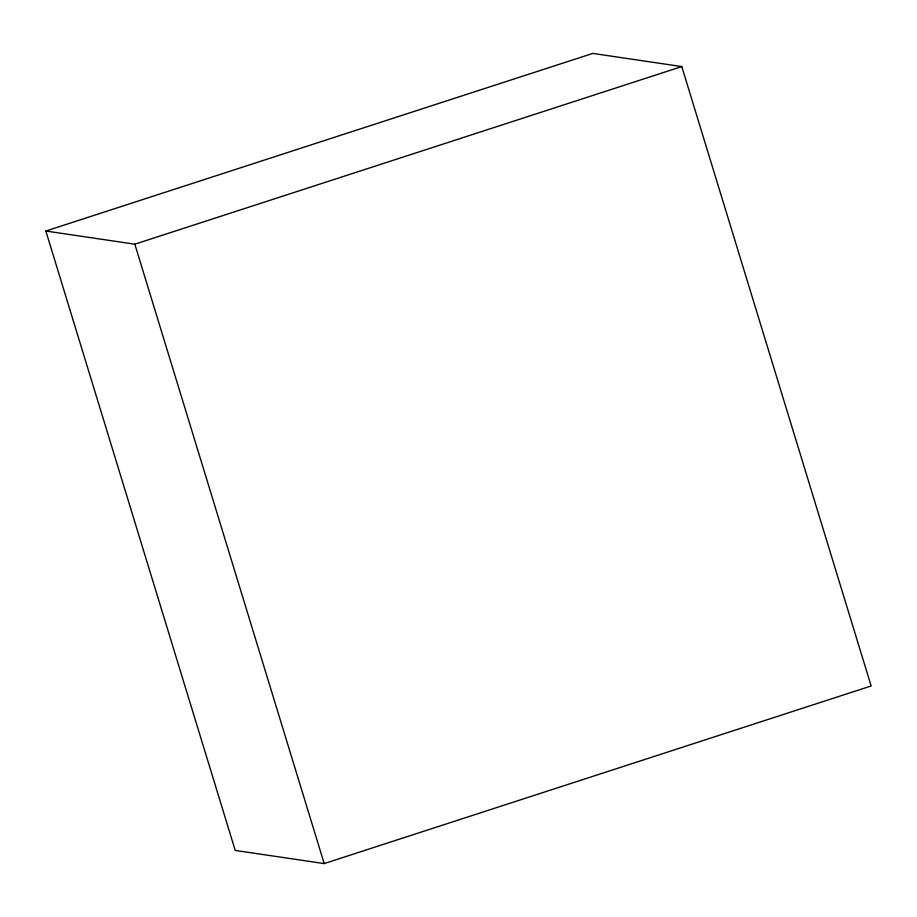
<?xml version="1.0" encoding="UTF-8"?>
<svg xmlns="http://www.w3.org/2000/svg" width="917" height="917" viewBox="0 0 917 917"><rect width="100%" height="100%" fill="white"/><g stroke="black" fill="none" stroke-linecap="round" stroke-linejoin="round"><path stroke-width="1.38" d="M45.85 231.027L592.795 53.415L681.778 66.574L871.15 685.973L324.205 863.585L235.222 850.426L45.85 231.027L134.833 244.186L681.778 66.574M134.833 244.186L324.205 863.585"/></g></svg>
